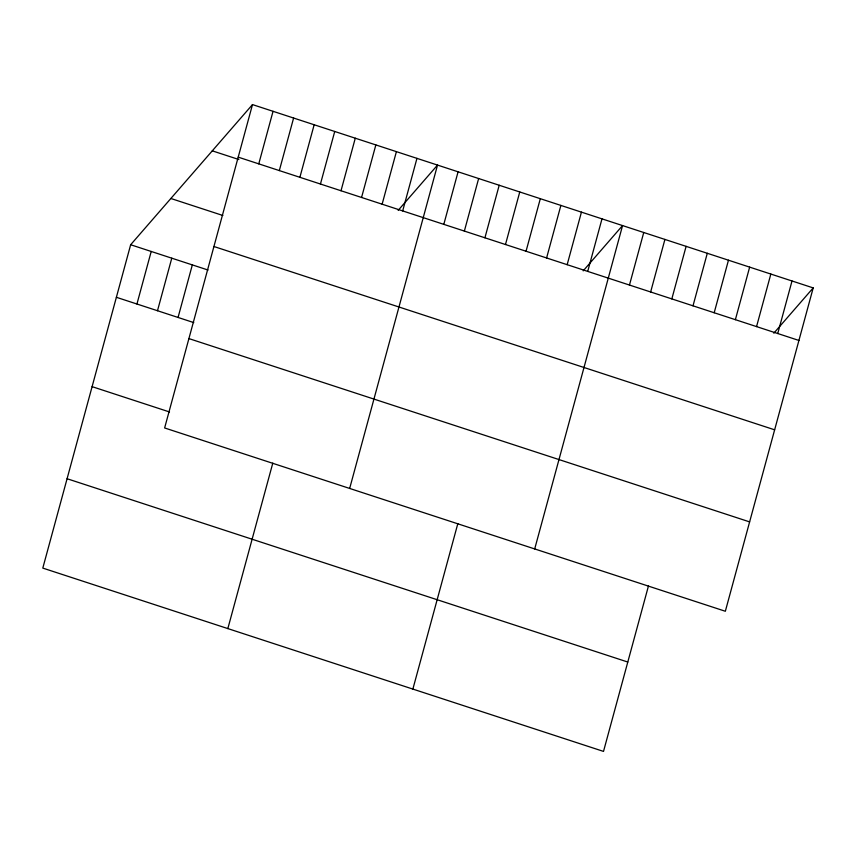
<?xml version="1.0" encoding="UTF-8"?>
<svg xmlns="http://www.w3.org/2000/svg" width="856" height="856" viewBox="0 0 856 856"><rect width="100%" height="100%" fill="white"/><g stroke="black" fill="none" stroke-linecap="round" stroke-linejoin="round"><path stroke-width="1.28" d="M252.488 104.593L164.63 427.957L725.342 611.259L813.2 287.905L252.488 104.593L130.658 244.741L42.8 568.095L603.512 751.408L648.473 585.921M136.939 304.008L151.212 251.461M157.493 310.728L171.778 258.18M178.059 317.448L192.333 264.9M258.769 163.86L273.043 111.312M279.324 170.59L293.608 118.032M299.889 177.31L314.163 124.751M320.444 184.029L334.728 131.482M341.009 190.749L355.283 138.201M227.835 628.593L272.796 463.107M361.564 197.469L375.848 144.921M382.129 204.188L396.403 151.64M402.684 210.918L416.958 158.36M349.665 488.444L437.523 165.08L398.158 210.373M443.804 224.358L458.078 171.81M464.359 231.077L478.643 178.53M484.924 237.797L499.198 185.249M505.479 244.516L519.763 191.969M526.044 251.247L540.318 198.688M412.87 689.08L457.832 523.605M546.599 257.966L560.883 205.408M567.164 264.686L581.438 212.138M587.719 271.406L601.993 218.858M534.7 548.942L622.558 225.577L583.193 270.86M629.46 285.059L643.744 232.5M650.646 291.982L664.919 239.423M671.832 298.905L686.105 246.346M693.007 305.827L707.291 253.28M714.193 312.75L728.467 260.203M735.379 319.684L749.653 267.126M756.554 326.607L770.839 274.048M777.74 333.53L792.014 280.971M773.835 333.187L813.2 287.905M238.203 157.14L798.926 340.453M212.277 150.838L238.888 159.537M170.858 198.485L222.86 215.487M213.925 246.507L774.637 429.819M130.658 244.741L208.051 270.036M116.373 297.289L193.777 322.594M188.909 338.591L749.621 521.893M92.095 386.655L169.499 411.961M67.078 478.729L627.79 662.041"/></g></svg>
